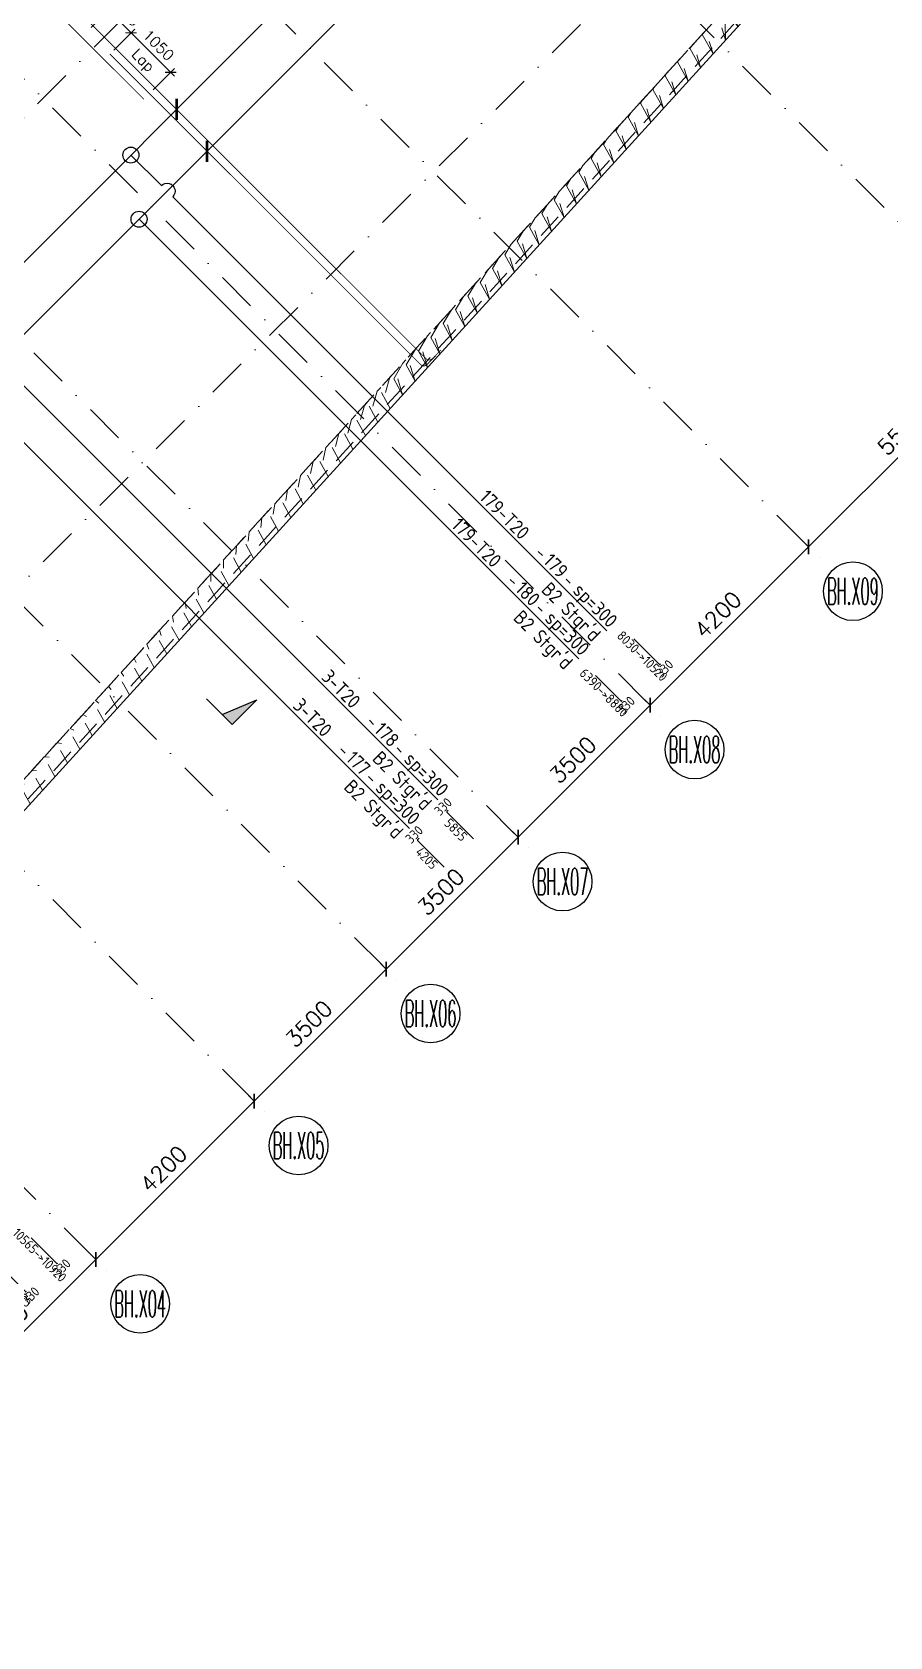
# Model space of a CAD drawing. Extents: x 660761725 to 1323371458, y 2734871439 to 5470067957.
# Drawn here: x 661473717 to 661489800, y 2735018970 to 2735049067 of the extents above; entities that cross this region are included whole.
import ezdxf
from ezdxf.enums import TextEntityAlignment as Align

# ---------------------------------------------------------------- set-up
doc = ezdxf.new("R2010")
doc.units = 0
for name, pattern in [('AXES', [1.95, 1.2, -0.25, 0.25, -0.25]), ('Hidden', [714.375, 476.25, -238.125]), ('sbp_axis_short', [10, 5, -2.5, 0, -2.5])]:
    doc.linetypes.add(name, pattern=pattern)
doc.layers.add('A-DETL', color=5, linetype='Continuous', lineweight=9, true_color=0x0000ff)
for name, color, linetype, lineweight in [('A-FLOR-PATT', 7, 'Continuous', 15), ('A-ROOF', 7, 'Continuous', 15), ('S-GRID', 7, 'Continuous', 9), ('S-GRID-IDEN', 7, 'Continuous', 13)]:
    doc.layers.add(name, color=color, linetype=linetype, lineweight=lineweight)
for name, color, linetype in [('S-AXIS', 20, 'AXES'), ('S-DIMO', 100, 'Continuous'), ('S-RBAR-T16', 201, 'Continuous'), ('S-RBAR-T20', 10, 'Continuous'), ('S-RDIMO', 8, 'Continuous'), ('S-RSYMB', 7, 'Continuous'), ('S-SCEL-INDT', 222, 'Continuous'), ('S-SIMPLETEXT', 7, 'Continuous')]:
    doc.layers.add(name, color=color, linetype=linetype)
doc.styles.add('ARMACAD', font='isocp.shx')
doc.styles.add('ROMANS', font='romans.shx')
doc.styles.add('ROMANT', font='romant')
doc.dimstyles.new('S-DIMI-100', dxfattribs={"dimscale": 100, "dimtxt": 2, "dimasz": 1.5, "dimexe": 1, "dimexo": 1, "dimgap": 1, "dimtad": 1, "dimdec": 0, "dimzin": 12, "dimdsep": 46, "dimtxsty": 'ROMANS', "dimblk": 'ARCHTICK', "dimcen": 0.09, "dimdle": 1, "dimclrd": 8, "dimclre": 8, "dimclrt": 4, "dimadec": 0, "dimazin": 3, "dimtfac": 1, "dimtdec": 0, "dimtix": 1, "dimtmove": 1, "dimatfit": 3, "dimtolj": 1, "dimtzin": 0, "dimarcsym": 0})
doc.dimstyles.new('S-DIMO-100', dxfattribs={"dimscale": 100, "dimtxt": 3, "dimasz": 2, "dimexe": 1.5, "dimexo": 1.5, "dimgap": 1.5, "dimtad": 1, "dimdec": 0, "dimzin": 12, "dimdsep": 46, "dimtxsty": 'ROMANS', "dimblk": 'ARCHTICK', "dimcen": 0.09, "dimdle": 1.5, "dimclrd": 8, "dimclre": 8, "dimclrt": 4, "dimadec": 0, "dimazin": 3, "dimtfac": 1, "dimtdec": 0, "dimtix": 1, "dimtmove": 1, "dimatfit": 3, "dimfxl": 1, "dimtolj": 1, "dimtzin": 0, "dimarcsym": 0})
pattern_1 = [(74.99999999999999, (0, 0), (-153.3407249233896, 41.08752341002518), [])]

# ---------------------------------------------------------------- blocks, each defined once
blk = doc.blocks.new('_ARCHTICK')
at = {"color": 0, "linetype": 'ByBlock', "const_width": 0.15}
blk.add_lwpolyline([(-0.5, -0.5), (0.5, 0.5)], dxfattribs=at)
blk = doc.blocks.new('*D106')
at = {"layer": 'S-DIMO', "color": 8, "lineweight": -2, "transparency": 16777216}
for p, q in [((662670865.278712, 2734539714.304279), (662666763.37868, 2734535612.214072)), ((662670753.1495123, 2734539614.301164), (662670653.146678, 2734539714.299362)), ((662666863.2801453, 2734535724.444356), (662666763.3737628, 2734535824.346107))]:
    blk.add_line(p, q, dxfattribs=at)
at = {"layer": 'S-DIMO', "color": 8, "lineweight": -2, "transparency": 16777216, "xscale": 200, "yscale": 200, "zscale": 200}
for p, rotation in [((662670759.2151537, 2734539608.235803), 45.00132815847456), ((662666869.4422386, 2734535718.282548), 225.0013281584746)]:
    blk.add_blockref('_ARCHTICK', p, dxfattribs=dict(at, rotation=rotation))
at = {"layer": 'S-DIMO', "color": 4, "transparency": 16777216, "insert": (662668602.1917437, 2734537875.386292), "char_height": 300, "width": 199.5440968434552, "attachment_point": 5, "rotation": 45.00132815847457, "style": 'ROMANS'}
blk.add_mtext('\\A1;5501', dxfattribs=at)
blk = doc.blocks.new('*D107')
at = {"layer": 'S-DIMO', "color": 8, "lineweight": -2, "transparency": 16777216}
for p, q in [((662666975.5054024, 2734535824.351418), (662663793.5986494, 2734532642.297144)), ((662666863.2801453, 2734535724.444356), (662666763.3733683, 2734535824.346501)), ((662663893.431664, 2734532754.595875), (662663793.5937319, 2734532854.429178))]:
    blk.add_line(p, q, dxfattribs=at)
at = {"layer": 'S-DIMO', "color": 8, "lineweight": -2, "transparency": 16777216, "xscale": 200, "yscale": 200, "zscale": 200}
for p, rotation in [((662666869.4418441, 2734535718.282943), 45.00132815847456), ((662663899.6622077, 2734532748.36562), 225.0013281584746)]:
    blk.add_blockref('_ARCHTICK', p, dxfattribs=dict(at, rotation=rotation))
at = {"layer": 'S-DIMO', "color": 4, "transparency": 16777216, "insert": (662665172.4150739, 2734534445.451398), "char_height": 300, "width": 199.5440968434552, "attachment_point": 5, "rotation": 45.00132815847457, "style": 'ROMANS'}
blk.add_mtext('\\A1;4200', dxfattribs=at)
blk = doc.blocks.new('*D108')
at = {"layer": 'S-DIMO', "color": 8, "lineweight": -2, "transparency": 16777216}
for p, q in [((662664005.7254373, 2734532854.434425), (662661318.7819568, 2734530167.366371)), ((662663893.431664, 2734532754.595875), (662663793.5934029, 2734532854.429507)), ((662661418.55793, 2734530279.72214), (662661318.7770395, 2734530379.498405))]:
    blk.add_line(p, q, dxfattribs=at)
at = {"layer": 'S-DIMO', "color": 8, "lineweight": -2, "transparency": 16777216, "xscale": 200, "yscale": 200, "zscale": 200}
for p, rotation in [((662663899.6618787, 2734532748.365949), 45.00132815847456), ((662661424.8455154, 2734530273.434847), 225.0013281584746)]:
    blk.add_blockref('_ARCHTICK', p, dxfattribs=dict(at, rotation=rotation))
at = {"layer": 'S-DIMO', "color": 4, "transparency": 16777216, "insert": (662662450.1167449, 2734531723.027515), "char_height": 300, "width": 199.5440968434552, "attachment_point": 5, "rotation": 45.00132815847457, "style": 'ROMANS'}
blk.add_mtext('\\A1;3500', dxfattribs=at)
blk = doc.blocks.new('*D109')
at = {"layer": 'S-DIMO', "color": 8, "lineweight": -2, "transparency": 16777216}
for p, q in [((662661530.908745, 2734530379.503651), (662658843.9652648, 2734527692.435597)), ((662661418.55793, 2734530279.72214), (662661318.7767109, 2734530379.498734)), ((662658943.6841958, 2734527804.848407), (662658843.9603475, 2734527904.567632))]:
    blk.add_line(p, q, dxfattribs=at)
at = {"layer": 'S-DIMO', "color": 8, "lineweight": -2, "transparency": 16777216, "xscale": 200, "yscale": 200, "zscale": 200}
for p, rotation in [((662661424.8451867, 2734530273.435175), 45.00132815847456), ((662658950.0288234, 2734527798.504073), 225.0013281584746)]:
    blk.add_blockref('_ARCHTICK', p, dxfattribs=dict(at, rotation=rotation))
at = {"layer": 'S-DIMO', "color": 4, "transparency": 16777216, "insert": (662659975.300053, 2734529248.096741), "char_height": 300, "width": 199.5440968434552, "attachment_point": 5, "rotation": 45.00132815847457, "style": 'ROMANS'}
blk.add_mtext('\\A1;3500', dxfattribs=at)
blk = doc.blocks.new('*D110')
at = {"layer": 'S-DIMO', "color": 8, "lineweight": -2, "transparency": 16777216}
for p, q in [((662659056.0920541, 2734527904.572876), (662656369.1485739, 2734525217.504823)), ((662658943.6841958, 2734527804.848407), (662658843.96002, 2734527904.567959)), ((662656468.8104615, 2734525329.974672), (662656369.1436564, 2734525429.636857))]:
    blk.add_line(p, q, dxfattribs=at)
at = {"layer": 'S-DIMO', "color": 8, "lineweight": -2, "transparency": 16777216, "xscale": 200, "yscale": 200, "zscale": 200}
for p, rotation in [((662658950.0284958, 2734527798.504401), 45.00132815847456), ((662656475.2121322, 2734525323.573298), 225.0013281584746)]:
    blk.add_blockref('_ARCHTICK', p, dxfattribs=dict(at, rotation=rotation))
at = {"layer": 'S-DIMO', "color": 4, "transparency": 16777216, "insert": (662657500.4833618, 2734526773.165967), "char_height": 300, "width": 199.5440968434552, "attachment_point": 5, "rotation": 45.00132815847457, "style": 'ROMANS'}
blk.add_mtext('\\A1;3500', dxfattribs=at)
blk = doc.blocks.new('*D111')
at = {"layer": 'S-DIMO', "color": 8, "lineweight": -2, "transparency": 16777216}
for p, q in [((662656581.2752955, 2734525429.642169), (662653399.3685427, 2734522247.587895)), ((662656468.8104615, 2734525329.974672), (662656369.1432611, 2734525429.637252)), ((662653498.9619807, 2734522360.126192), (662653399.3636252, 2734522459.71993))]:
    blk.add_line(p, q, dxfattribs=at)
at = {"layer": 'S-DIMO', "color": 8, "lineweight": -2, "transparency": 16777216, "xscale": 200, "yscale": 200, "zscale": 200}
for p, rotation in [((662656475.2117369, 2734525323.573694), 45.00132815847456), ((662653505.432101, 2734522353.656371), 225.0013281584746)]:
    blk.add_blockref('_ARCHTICK', p, dxfattribs=dict(at, rotation=rotation))
at = {"layer": 'S-DIMO', "color": 4, "transparency": 16777216, "insert": (662654778.1849672, 2734524050.74215), "char_height": 300, "width": 199.5440968434552, "attachment_point": 5, "rotation": 45.00132815847457, "style": 'ROMANS'}
blk.add_mtext('\\A1;4200', dxfattribs=at)
blk = doc.blocks.new('*D112')
at = {"layer": 'S-DIMO', "color": 8, "lineweight": -2, "transparency": 16777216}
for p, q in [((662653611.4952661, 2734522459.725241), (662650429.5885128, 2734519277.670966)), ((662653498.9619807, 2734522360.126192), (662653399.3632317, 2734522459.720323)), ((662650529.1134998, 2734519390.27771), (662650429.5835955, 2734519489.803))]:
    blk.add_line(p, q, dxfattribs=at)
at = {"layer": 'S-DIMO', "color": 8, "lineweight": -2, "transparency": 16777216, "xscale": 200, "yscale": 200, "zscale": 200}
for p, rotation in [((662653505.4317075, 2734522353.656765), 45.00132815847456), ((662650535.6520714, 2734519383.739442), 225.0013281584746)]:
    blk.add_blockref('_ARCHTICK', p, dxfattribs=dict(at, rotation=rotation))
at = {"layer": 'S-DIMO', "color": 4, "transparency": 16777216, "insert": (662651808.4049373, 2734521080.825221), "char_height": 300, "width": 199.5440968434552, "attachment_point": 5, "rotation": 45.00132815847457, "style": 'ROMANS'}
blk.add_mtext('\\A1;4200', dxfattribs=at)
blk = doc.blocks.new('*U1142')
at = {"layer": 'S-AXIS', "color": 3, "linetype": 'Continuous'}
blk.add_circle((0, 5.5), 5.5, dxfattribs=at)
at = {"layer": 'S-AXIS', "color": 3, "linetype": 'Continuous', "ltscale": 0.5, "style": 'ROMANT', "width": 0.4, "flags": 8}
blk.add_attdef('A', text='', height=5, dxfattribs=at).set_placement((0, 5.5), align=Align.MIDDLE_CENTER)
blk = doc.blocks.new('*U1141')
at = {"layer": 'S-SCEL-INDT'}
blk.add_line((-1.598034076772778e-05, -9.017526509425661), (-4.236298395894313e-05, 0), dxfattribs=at)
blk.add_lwpolyline([(-1.598034251388655e-05, -9.017526509426535), (-2.729673832266011e-05, -5.517526509764139), (8.74998401881464, -9.017498218424205), (-1.598034251388655e-05, -9.017526509426535)], dxfattribs=at)
blk.add_solid([(8.749984018815223, -9.017498218424496), (-1.598034076772778e-05, -9.017526509423043), (4.374978361036412, -7.267512364094754), (-2.729674239717861e-05, -5.517526509763265)], dxfattribs=at)
blk = doc.blocks.new('I am… Limitless.')
at = {"layer": 'S-SCEL-INDT', "xscale": 75.00000000000088, "yscale": 75.00000000000088, "zscale": 75.00000000000088, "rotation": 44.999843533023}
blk.add_blockref('*U1141', (662368372.2272542, 2734532864.760094), dxfattribs=at)
blk = doc.blocks.new('I am… Atomic.')
at = {"layer": 'A-FLOR-PATT', "transparency": 33554600}
h = blk.add_hatch(dxfattribs=at)
h.set_pattern_fill('ANSI31', color=8, scale=50, angle=30, style=0)
h.set_pattern_definition(pattern_1)
edge = h.paths.add_edge_path()
edge.add_line((662389967.6433319, 2734579123.010657), (662390007.8012236, 2734579503.468677))
edge.add_line((662342114.705975, 2734544592.546931), (662390007.8012234, 2734579503.468677))
edge.add_line((662363195.8073889, 2734559608.047176), (662389967.7690635, 2734579123.040917))
edge.add_line((662362417.6524743, 2734559040.823584), (662363719.8899552, 2734559990.06879))
edge.add_line((662346720.4841449, 2734547598.623516), (662362783.6519626, 2734559307.613063))
edge.add_line((662345821.5310795, 2734546943.346041), (662347578.010761, 2734548223.703842))
edge.add_line((662342292.6126368, 2734544370.997322), (662346307.4227723, 2734547297.529027))
edge.add_line((662325865.2845687, 2734528370.671522), (662342114.6925843, 2734544592.5523))
edge.add_line((662340490.7204528, 2734542572.157625), (662342149.9785906, 2734544228.604904))
edge.add_line((662339422.0417168, 2734541505.28928), (662341320.3495216, 2734543400.381265))
edge.add_line((662336597.6306283, 2734538685.662872), (662340136.8031961, 2734542218.839921))
edge.add_line((662332705.8949801, 2734534800.520002), (662336243.7133716, 2734538332.345168))
edge.add_line((662332253.0745114, 2734534348.466631), (662332782.9359009, 2734534877.430412))
edge.add_line((662326312.3910785, 2734528417.846987), (662332351.9776915, 2734534447.202265))
edge.add_line((662325865.2845687, 2734528370.671522), (662326312.3910785, 2734528417.846987))
h = blk.add_hatch(dxfattribs=at)
h.set_pattern_fill('ANSI31', color=8, scale=50, angle=30, style=0)
h.set_pattern_definition(pattern_1)
edge = h.paths.add_edge_path()
edge.add_line((662389967.6433319, 2734579123.010657), (662390007.8012236, 2734579503.468677))
edge.add_line((662390178.8400514, 2734578972.951882), (662393574.2351673, 2734576558.543434))
edge.add_line((662390389.9110394, 2734578822.862847), (662389967.7690635, 2734579123.040917))
edge.add_line((662401600.1085552, 2734571260.373601), (662390007.8012234, 2734579503.468677))
edge.add_line((662401045.2346829, 2734570742.112331), (662400996.5411683, 2734571280.666277))
edge.add_line((662400996.5411683, 2734571280.666277), (662391834.41239, 2734577795.702194))
edge.add_line((662401631.7932035, 2734570909.939), (662401600.1085552, 2734571260.373601))
edge.add_line((662398386.0115408, 2734568087.393885), (662401045.2346829, 2734570742.112331))
edge.add_line((662378065.801715, 2734545768.423274), (662383150.2610395, 2734551353.010825))
edge.add_line((662383150.2610395, 2734551353.010825), (662388234.7203641, 2734556937.598375))
edge.add_line((662388234.7203641, 2734556937.598375), (662393319.1796887, 2734562522.185926))
edge.add_line((662393319.1796887, 2734562522.185926), (662398403.6390133, 2734568106.773477))
edge.add_line((662377177.0145457, 2734544792.211362), (662378389.7704264, 2734546124.258873))
edge.add_line((662345219.5168241, 2734509691.243385), (662350637.7770958, 2734515642.46591))
edge.add_line((662350637.7770958, 2734515642.46591), (662356056.0373675, 2734521593.688435))
edge.add_line((662356056.0373675, 2734521593.688435), (662361474.2976393, 2734527544.91096))
edge.add_line((662361474.2976393, 2734527544.91096), (662366892.5579109, 2734533496.133485))
edge.add_line((662366892.5579109, 2734533496.133485), (662372310.8181826, 2734539447.35601))
edge.add_line((662372310.8181826, 2734539447.35601), (662377729.0784543, 2734545398.578536))
edge.add_line((662345267.5598451, 2734509156.384884), (662400082.3408674, 2734569362.972085))
edge.add_line((662401418.6805061, 2734570690.601139), (662400941.3227103, 2734570214.051982))
edge.add_line((662400082.3408674, 2734569362.972085), (662401631.7932035, 2734570909.939))
h = blk.add_hatch(dxfattribs=at)
h.set_pattern_fill('ANSI31', color=8, scale=50, angle=30, style=0)
h.set_pattern_definition(pattern_1)
edge = h.paths.add_edge_path()
edge.add_line((662345468.2720397, 2734510142.524049), (662345661.1307589, 2734509588.669044))
edge.add_line((662345219.5168241, 2734509691.243385), (662350637.7770958, 2734515642.46591))
edge.add_line((662350637.7770958, 2734515642.46591), (662356056.0373675, 2734521593.688435))
edge.add_line((662356056.0373675, 2734521593.688435), (662361474.2976393, 2734527544.91096))
edge.add_line((662361474.2976393, 2734527544.91096), (662366892.5579109, 2734533496.133485))
edge.add_line((662366892.5579109, 2734533496.133485), (662372310.8181826, 2734539447.35601))
edge.add_line((662372310.8181826, 2734539447.35601), (662377729.0784543, 2734545398.578536))
edge.add_line((662345267.5598451, 2734509156.384884), (662400082.3408674, 2734569362.972085))
at = {"layer": 'A-DETL', "color": 8, "linetype": 'Hidden', "lineweight": 9}
blk.add_line((662399013.4511831, 2734568320.204953), (662345232.817815, 2734509249.488402), dxfattribs=at)
at = {"layer": 'A-DETL', "color": 8, "linetype": 'Hidden', "lineweight": 9, "flags": 128}
blk.add_lwpolyline([(662345219.5168241, 2734509691.243385), (662350637.7770958, 2734515642.46591), (662356056.0373675, 2734521593.688435), (662361474.2976393, 2734527544.91096), (662366892.5579109, 2734533496.133485), (662372310.8181826, 2734539447.35601), (662377729.0784543, 2734545398.578536)], dxfattribs=at)
at = {"layer": 'A-ROOF', "color": 8, "lineweight": 13}
blk.add_line((662345267.5598451, 2734509156.384884), (662400082.3408674, 2734569362.972085), dxfattribs=at)
blk = doc.blocks.new('*D239')
at = {"layer": 'S-RBAR-T16', "color": 8, "lineweight": -2, "transparency": 16777216}
for p, q in [((661475246.5370092, 2735048726.868197), (661475644.3356192, 2735049124.666539)), ((661476386.7975144, 2735048240.782739), (661475502.9142628, 2735049124.666587)), ((661475988.9992032, 2735047984.406005), (661476386.7975624, 2735048382.204095))]:
    blk.add_line(p, q, dxfattribs=at)
at = {"layer": 'S-RBAR-T16', "color": 8, "lineweight": -2, "transparency": 16777216, "xscale": 150, "yscale": 150, "zscale": 150}
for p, rotation in [((661475573.624917, 2735049053.955885), 134.9999806813077), ((661476316.0868602, 2735048311.493441), 314.9999806813076)]:
    blk.add_blockref('_ARCHTICK', p, dxfattribs=dict(at, rotation=rotation))
at = {"layer": 'S-RBAR-T16', "color": 4, "transparency": 16777216, "char_height": 200, "attachment_point": 5, "rotation": 314.9999806813077, "style": 'ROMANS'}
for s, insert in [('\\A1;1050', (661476086.2772924, 2735048824.145972)), ('\\A1;Lap', (661475779.8642505, 2735048517.733137))]:
    blk.add_mtext(s, dxfattribs=dict(at, insert=insert))
blk = doc.blocks.new('*D241')
at = {"layer": 'S-RBAR-T16', "color": 8, "lineweight": -2, "transparency": 16777216}
for p, q in [((661474822.2729404, 2735049151.132265), (661475220.0715501, 2735049548.930606)), ((661475149.3608482, 2735049478.219952), (661475043.2948667, 2735049584.286005)), ((661475573.6247733, 2735049053.955741), (661475149.3608482, 2735049478.219952)), ((661475246.5370092, 2735048726.868197), (661475644.3354752, 2735049124.666395)), ((661475573.6247733, 2735049053.955741), (661475679.6907548, 2735048947.889688))]:
    blk.add_line(p, q, dxfattribs=at)
at = {"layer": 'S-RBAR-T16', "color": 8, "lineweight": -2, "transparency": 16777216, "xscale": 150, "yscale": 150, "zscale": 150}
for p, rotation in [((661475149.3608482, 2735049478.219952), 314.9999806813076), ((661475573.6247733, 2735049053.955741), 134.9999806813077)]:
    blk.add_blockref('_ARCHTICK', p, dxfattribs=dict(at, rotation=rotation))
at = {"layer": 'S-RBAR-T16', "color": 4, "transparency": 16777216, "insert": (661475502.9142145, 2735049407.509155), "char_height": 200, "attachment_point": 5, "rotation": 314.9999806813077, "style": 'ROMANS'}
blk.add_mtext('\\A1;600', dxfattribs=at)
blk = doc.blocks.new('*U508', base_point=(661471250.5687395, 2735024311.414931))
at = {"layer": 'S-RSYMB'}
blk.add_lwpolyline([(661471013.2200438, 2735024551.779836), (661471492.0852644, 2735024072.92514, 0.4142135623730951), (661471501.1393564, 2735024072.92524), (661471513.2200438, 2735024085.006192)], format="xyb", dxfattribs=at)
at = {"layer": 'S-RSYMB', "style": 'ARMACAD'}
for tag, rotation, p in [('D0', 315.0006296477282, (661471171.3362678, 2735024231.034314)), ('D1', 45.00062963081466, (661471588.4978734, 2735023997.64933))]:
    blk.add_attdef(tag, text='', height=180, rotation=rotation, dxfattribs=at).set_placement(p, align=Align.MIDDLE_CENTER)
blk = doc.blocks.new('*U509', base_point=(661476705.7205155, 2735029766.566387))
at = {"layer": 'S-RSYMB'}
blk.add_lwpolyline([(661476467.4877918, 2735030008.341605), (661476949.4466358, 2735029526.391817, 0.4142135623730951), (661476957.1754194, 2735029526.391889), (661476967.4877918, 2735029536.704455)], format="xyb", dxfattribs=at)
at = {"layer": 'S-RSYMB', "style": 'ARMACAD'}
for tag, rotation, p in [('D0', 315.0005382611636, (661476627.150698, 2735029686.048667)), ('D1', 45.00053829470738, (661477043.6496494, 2735029450.231656))]:
    blk.add_attdef(tag, text='', height=180, rotation=rotation, dxfattribs=at).set_placement(p, align=Align.MIDDLE_CENTER)
blk = doc.blocks.new('cadf_10')
at = {"color": 1}
for p, q in [((-4.158496580606208, 1.201089783226742), (-5.644468778018359, 1.201089783226742)), ((4.158496580606207, 1.201089783226742), (5.644468778018359, 1.201089783226742))]:
    blk.add_line(p, q, dxfattribs=at)
at = {"style": 'ARMACAD'}
for tag, p in [('$COM1', (-10.93526643674234, 2.542619974829577)), ('$COM2', (-9.757982686735758, -5.302973364669228))]:
    blk.add_attdef(tag, text='', height=3.5, dxfattribs=at).set_placement(p, align=Align.BOTTOM_RIGHT)
at = {"color": 1, "style": 'ARMACAD'}
blk.add_attdef('$NUM', text='', height=3.5, dxfattribs=at).set_placement((0, 0), align=Align.CENTER)
blk = doc.blocks.new('*U510', base_point=(661481697.795132, 2735034758.640711))
at = {"layer": 'S-RSYMB'}
blk.add_lwpolyline([(661481730.0821631, 2735035030.925692), (661481702.1333784, 2735035002.977679, 0.4142135623730951), (661481702.133089, 2735034982.031471), (661482197.795132, 2735034486.355731)], format="xyb", dxfattribs=at)
at = {"layer": 'S-RSYMB', "style": 'ARMACAD'}
for tag, rotation, p in [('D0', 44.99920830914002, (661481634.7916145, 2735035098.270089)), ('D1', 314.9992083318105, (661481868.6457071, 2735034652.877445))]:
    blk.add_attdef(tag, text='', height=180, rotation=rotation, dxfattribs=at).set_placement(p, align=Align.MIDDLE_CENTER)
blk = doc.blocks.new('*U511', base_point=(661483385.6856995, 2735036446.531179))
at = {"layer": 'S-RSYMB'}
blk.add_lwpolyline([(661483408.7743341, 2735036712.46926), (661483388.7880034, 2735036692.483482, 0.4142135623730951), (661483388.7877965, 2735036677.504733), (661483885.6856995, 2735036180.593098)], format="xyb", dxfattribs=at)
at = {"layer": 'S-RSYMB', "style": 'ARMACAD'}
for tag, rotation, p in [('D0', 44.99920830914002, (661483317.4650124, 2735036783.794775)), ('D1', 314.9992083351341, (661483555.9183446, 2735036347.732759))]:
    blk.add_attdef(tag, text='', height=180, rotation=rotation, dxfattribs=at).set_placement(p, align=Align.MIDDLE_CENTER)
blk = doc.blocks.new('cadf_04')
at = {"color": 8, "const_width": 0.5000000000000002}
blk.add_lwpolyline([(1.414213560521603, 1.414213564246893), (-1.414213556796312, -1.414213556796312)], dxfattribs=at)
blk = doc.blocks.new('*U512', base_point=(661514879.3391867, 2735067940.182818))
at = {"layer": 'S-RSYMB'}
blk.add_lwpolyline([(661514641.294988, 2735068181.657486), (661515122.594195, 2735067700.367322, 0.4142135623730951), (661515130.6055654, 2735067700.367397), (661515141.294988, 2735067711.057021)], format="xyb", dxfattribs=at)
at = {"layer": 'S-RSYMB', "style": 'ARMACAD'}
for tag, rotation, p in [('D0', 315.0005382606881, (661514800.6280756, 2735067859.69436)), ('D1', 45.00053829470738, (661515217.2683206, 2735067624.395693))]:
    blk.add_attdef(tag, text='', height=180, rotation=rotation, dxfattribs=at).set_placement(p, align=Align.MIDDLE_CENTER)
blk = doc.blocks.new('*U513', base_point=(661477222.6699227, 2735030283.515764))
at = {"layer": 'S-RSYMB'}
blk.add_lwpolyline([(661476985.5815833, 2735030523.465605), (661477463.5358334, 2735030045.52186, 0.4142135623730951), (661477472.9801831, 2735030045.521964), (661477485.5815833, 2735030058.123641)], format="xyb", dxfattribs=at)
at = {"layer": 'S-RSYMB', "style": 'ARMACAD'}
for tag, rotation, p in [('D0', 315.0006296473905, (661477143.2423221, 2735030203.175559)), ('D1', 45.00062963081466, (661477560.5990566, 2735029970.506416))]:
    blk.add_attdef(tag, text='', height=180, rotation=rotation, dxfattribs=at).set_placement(p, align=Align.MIDDLE_CENTER)
blk = doc.blocks.new('I am… All Range.')
at = {"layer": 'S-GRID', "color": 8, "linetype": 'sbp_axis_short', "lineweight": 13, "ltscale": 150}
for p, q in [((662622712.44625, 2734514326.959595), (662688816.0170653, 2734580430.53041)), ((662627061.1529542, 2734509978.252891), (662693164.7237693, 2734576081.823706)), ((662638694.7375193, 2734563892.988339), (662667314.0845935, 2734535273.641264)), ((662648660.6112016, 2734561705.974301), (662671204.6017749, 2734539163.067255)), ((662635724.8890384, 2734560923.139858), (662664344.2237372, 2734532303.805159)), ((662633250.0153042, 2734558448.266124), (662661869.4970862, 2734529828.784341)), ((662630775.1415697, 2734555973.392389), (662659394.7554803, 2734527353.778479)), ((662628300.2678357, 2734553498.518655), (662656919.881746, 2734524878.904745)), ((662625330.4193549, 2734550528.670175), (662653950.0332651, 2734521909.056264))]:
    blk.add_line(p, q, dxfattribs=at)
at = {"layer": 'S-GRID-IDEN', "color": 9}
ref = blk.add_blockref('*U1142', (662667703.0011817, 2734534334.740394), dxfattribs=dict(at, xscale=100.0000000000075, yscale=100, zscale=100.0000000000028, rotation=359.9999999381469))
ref.add_attrib('A', 'BH.X09', dxfattribs={"layer": 'S-AXIS', "color": 3, "linetype": 'Continuous', "ltscale": 0.5, "height": 499.9999999999999, "rotation": 359.9999999381469, "style": 'ROMANT', "width": 0.4000000000000299}).set_placement((662667703.0011823, 2734534884.740393), align=Align.MIDDLE_CENTER)
ref = blk.add_blockref('*U1142', (662664733.1403254, 2734531364.904288), dxfattribs=dict(at, xscale=100.0000000000075, yscale=100, zscale=100.0000000000028, rotation=359.9999999381469))
ref.add_attrib('A', 'BH.X08', dxfattribs={"layer": 'S-AXIS', "color": 3, "linetype": 'Continuous', "ltscale": 0.5, "height": 499.9999999999999, "rotation": 359.9999999381469, "style": 'ROMANT', "width": 0.4000000000000299}).set_placement((662664733.140326, 2734531914.904288), align=Align.MIDDLE_CENTER)
ref = blk.add_blockref('*U1142', (662662258.4136744, 2734528889.883471), dxfattribs=dict(at, xscale=100.0000000000075, yscale=100, zscale=100.0000000000028, rotation=359.9999999381469))
ref.add_attrib('A', 'BH.X07', dxfattribs={"layer": 'S-AXIS', "color": 3, "linetype": 'Continuous', "ltscale": 0.5, "height": 499.9999999999999, "rotation": 359.9999999381469, "style": 'ROMANT', "width": 0.4000000000000299}).set_placement((662662258.413675, 2734529439.883471), align=Align.MIDDLE_CENTER)
ref = blk.add_blockref('*U1142', (662659783.6720685, 2734526414.877609), dxfattribs=dict(at, xscale=100.0000000000075, yscale=100, zscale=100.0000000000028, rotation=359.9999999381469))
ref.add_attrib('A', 'BH.X06', dxfattribs={"layer": 'S-AXIS', "color": 3, "linetype": 'Continuous', "ltscale": 0.5, "height": 499.9999999999999, "rotation": 359.9999999381469, "style": 'ROMANT', "width": 0.4000000000000299}).set_placement((662659783.6720691, 2734526964.877608), align=Align.MIDDLE_CENTER)
ref = blk.add_blockref('*U1142', (662657308.7983342, 2734523940.003874), dxfattribs=dict(at, xscale=100.0000000000075, yscale=100, zscale=100.0000000000028, rotation=359.9999999381469))
ref.add_attrib('A', 'BH.X05', dxfattribs={"layer": 'S-AXIS', "color": 3, "linetype": 'Continuous', "ltscale": 0.5, "height": 499.9999999999999, "rotation": 359.9999999381469, "style": 'ROMANT', "width": 0.4000000000000299}).set_placement((662657308.7983348, 2734524490.003874), align=Align.MIDDLE_CENTER)
ref = blk.add_blockref('*U1142', (662654338.9498533, 2734520970.155394), dxfattribs=dict(at, xscale=100.0000000000075, yscale=100, zscale=100.0000000000028, rotation=359.9999999381469))
ref.add_attrib('A', 'BH.X04', dxfattribs={"layer": 'S-AXIS', "color": 3, "linetype": 'Continuous', "ltscale": 0.5, "height": 499.9999999999999, "rotation": 359.9999999381469, "style": 'ROMANT', "width": 0.4000000000000299}).set_placement((662654338.9498539, 2734521520.155393), align=Align.MIDDLE_CENTER)
at = {"layer": 'S-DIMO', "color": 3}
for base, p1, p2, picture, middle in [((662666869.4422386, 2734535718.282548), (662670859.2179883, 2734539508.237605), (662666969.3486209, 2734535618.380797), '*D106', (662668602.1917437, 2734537875.386292)), ((662663899.6622077, 2734532748.36562), (662666969.3486209, 2734535618.380797), (662663999.5001398, 2734532648.532316), '*D107', (662665172.4150739, 2734534445.451398)), ((662661424.8455154, 2734530273.434847), (662663999.5001398, 2734532648.532316), (662661524.6264057, 2734530173.658582), '*D108', (662662450.1167449, 2734531723.027515)), ((662658950.0288234, 2734527798.504073), (662661524.6264057, 2734530173.658582), (662659049.7526716, 2734527698.784848), '*D109', (662659975.300053, 2734529248.096741)), ((662656475.2121322, 2734525323.573298), (662659049.7526716, 2734527698.784848), (662656574.8789375, 2734525223.911114), '*D110', (662657500.4833618, 2734526773.165967)), ((662653505.432101, 2734522353.656371), (662656574.8789375, 2734525223.911114), (662653605.0304564, 2734522254.062633), '*D111', (662654778.1849672, 2734524050.74215)), ((662650535.6520714, 2734519383.739442), (662653605.0304564, 2734522254.062633), (662650635.1819755, 2734519284.214152), '*D112', (662651808.4049373, 2734521080.825221))]:
    dim = blk.add_linear_dim(base=base, p1=p1, p2=p2, angle=45.00132815847456, dimstyle='S-DIMO-100', dxfattribs=at)
    dim.commit()
    dim.dimension.update_dxf_attribs({"geometry": picture, "text_midpoint": middle})

msp = doc.modelspace()

# ---------------------------------------------------------------- linework, layer by layer
at = {"layer": 'S-RBAR-T20', "const_width": 16}
msp.add_lwpolyline([(661470367.3288225, 2735053252.771363), (661475812.1302677, 2735047807.819452)], dxfattribs=at)
for points in [[(661474114.9926826, 2735049929.017642), (661481100.283671, 2735042943.857897, 0.4142135623730951), (661481222.9666976, 2735042943.85905), (661481386.6603796, 2735043107.555808)], [(661475175.7017308, 2735048656.274458), (661480999.2347647, 2735042832.869418, 0.4142135623730951), (661481121.9177912, 2735042832.870766), (661481285.6112121, 2735042996.567784)]]:
    msp.add_lwpolyline(points, format="xyb", dxfattribs=at)
at = {"layer": 'S-RDIMO'}
for p, q in [((661468210.1084584, 2735039402.049208), (661505760.4051195, 2735076953.051402)), ((661506332.2648348, 2735076169.154179), (661468782.0280687, 2735038618.092093)), ((661475721.7049569, 2735045557.768574), (661483967.8924487, 2735037311.580598))]:
    msp.add_line(p, q, dxfattribs=at)
for points in [[(661475568.2694883, 2735046760.91754), (661476140.4134369, 2735046188.773558, -1), (661476352.545465, 2735045976.641517), (661484492.7491934, 2735037836.43731)], [(661469578.6521897, 2735046416.406637), (661472295.4535656, 2735043699.605102, -1), (661472507.5855937, 2735043487.473061), (661472973.3840576, 2735043021.67457, -1), (661473185.5160857, 2735042809.542529), (661481325.684917, 2735034669.37322)], [(661469750.9465811, 2735045173.170356), (661471759.9876719, 2735043164.129147, -1), (661471972.1197, 2735042951.997107), (661472437.919018, 2735042486.197761, -1), (661472650.0510461, 2735042274.065721), (661480790.2139766, 2735034133.902313)]]:
    msp.add_lwpolyline(points, format="xyb", dxfattribs=at)
for centre in [(661475568.2694883, 2735046760.91754), (661475721.4204346, 2735045558.053096)]:
    msp.add_circle(centre, 150.000000263009, dxfattribs=at)

# ---------------------------------------------------------------- block references
at = {"layer": 'S-AXIS'}
for name, p in [('I am… All Range.', (-1178594.647812605, 503695.4297404289)), ('I am… Atomic.', (-891384.0282816887, 503695.4297404289)), ('I am… Limitless.', (-891384.0282816887, 503695.4297404289))]:
    msp.add_blockref(name, p, dxfattribs=at)
at = {"layer": 'S-RDIMO', "xscale": 100, "yscale": 100, "zscale": 100}
for p, rotation in [((661476425.9793131, 2735047618.07443), 45.00053826012576), ((661476997.8858185, 2735046834.13042), 225.0006296470823)]:
    msp.add_blockref('cadf_04', p, dxfattribs=dict(at, rotation=rotation))
at = {"layer": 'S-RSYMB'}
for name, p, values in [('*U512', (661485236.6896691, 2735037446.056366, 1e-08), {'D0': '8030->10520', 'D1': '330'}), ('*U513', (661484517.7780124, 2735036759.269878, 1e-08), {'D0': '6390->8880', 'D1': '330'}), ('*U511', (661481491.7183609, 2735034205.530758, -1e-08), {'D0': '330', 'D1': '5855'}), ('*U510', (661480944.5924699, 2735033679.342068, -1e-08), {'D0': '330', 'D1': '4205'}), ('*U509', (661473936.6833917, 2735026211.920027, 1e-08), {'D0': '10565->10920', 'D1': '330'}), ('*U508', (661473351.4398199, 2735025683.507318, 1e-08), {'D0': '8920->9275', 'D1': '330'})]:
    msp.add_blockref(name, p, dxfattribs=at).add_auto_attribs(values)
at = {"layer": 'S-SIMPLETEXT'}
ref = msp.add_blockref('cadf_10', (661483443.1599561, 2735038965.576125), dxfattribs=dict(at, xscale=74.99999998083516, yscale=75, zscale=75, rotation=314.9999983257133))
ref.add_attrib('$NUM', '179', dxfattribs={"color": 1, "height": 262.5, "rotation": 315, "style": 'ARMACAD', "flags": 2}).set_placement((661483443.1599561, 2735038965.576125), align=Align.CENTER)
ref.add_attrib('$COM1', '179-T20         sp=300', dxfattribs={"height": 262.5, "rotation": 315, "style": 'ARMACAD', "flags": 2}).set_placement((661484532.5239507, 2735037876.212066), align=Align.RIGHT)
ref = msp.add_blockref('cadf_10', (661482918.3032116, 2735038440.719412), dxfattribs=dict(at, xscale=74.99999998083516, yscale=75, zscale=75, rotation=314.9999983257133))
ref.add_attrib('$NUM', '180', dxfattribs={"color": 1, "height": 262.5, "rotation": 315, "style": 'ARMACAD', "flags": 2}).set_placement((661482918.3032116, 2735038440.719412), align=Align.CENTER)
ref.add_attrib('$COM1', '179-T20         sp=300', dxfattribs={"height": 262.5, "rotation": 315, "style": 'ARMACAD', "flags": 2}).set_placement((661484007.6672063, 2735037351.355354), align=Align.RIGHT)
ref = msp.add_blockref('cadf_10', (661480276.0956799, 2735035798.512034), dxfattribs=dict(at, xscale=74.99999998083516, yscale=75, zscale=75, rotation=314.9999983257133))
ref.add_attrib('$NUM', '178', dxfattribs={"color": 1, "height": 262.5, "rotation": 315, "style": 'ARMACAD', "flags": 2}).set_placement((661480276.0956799, 2735035798.512034), align=Align.CENTER)
ref.add_attrib('$COM1', '3-T20         sp=300', dxfattribs={"height": 262.5, "rotation": 315, "style": 'ARMACAD', "flags": 2}).set_placement((661481365.4596746, 2735034709.147976), align=Align.RIGHT)
ref = msp.add_blockref('cadf_10', (661479740.6247395, 2735035263.041127), dxfattribs=dict(at, xscale=74.99999998083516, yscale=75, zscale=75, rotation=314.9999983257133))
ref.add_attrib('$NUM', '177', dxfattribs={"color": 1, "height": 262.5, "rotation": 315, "style": 'ARMACAD', "flags": 2}).set_placement((661479740.6247395, 2735035263.041127), align=Align.CENTER)
ref.add_attrib('$COM1', '3-T20         sp=300', dxfattribs={"height": 262.5, "rotation": 315, "style": 'ARMACAD', "flags": 2}).set_placement((661480829.9887342, 2735034173.677068), align=Align.RIGHT)

# ---------------------------------------------------------------- texts
at = {"layer": 'S-SIMPLETEXT', "style": 'ARMACAD'}
for p in [(661484219.6720557, 2735037616.486483), (661483694.8153125, 2735037091.629772), (661481052.6077797, 2735034449.422393), (661480517.1368397, 2735033913.951486)]:
    msp.add_text("B2 Stgr'd", height=262.4999999999999, rotation=315, dxfattribs=at).set_placement(p, align=Align.RIGHT)

# ---------------------------------------------------------------- dimensions: what is measured, and where the dimension line sits
at = {"layer": 'S-RBAR-T16'}
dim = msp.add_linear_dim(base=(661475149.3608482, 2735049478.219952), p1=(661475175.8263074, 2735048656.157544), p2=(661474751.5622383, 2735049080.421611), angle=314.9999806813076, dimstyle='S-DIMI-100', dxfattribs=at)
dim.commit()
dim.dimension.update_dxf_attribs({"geometry": '*D241', "text_midpoint": (661475502.9142145, 2735049407.509155)})
dim = msp.add_linear_dim(base=(661475573.624917, 2735049053.955885), p1=(661475918.288501, 2735047913.695351), p2=(661475175.8263074, 2735048656.157544), angle=314.9999806813076, text='<>\\XLap', dimstyle='S-DIMI-100', dxfattribs=at)
dim.commit()
dim.dimension.update_dxf_attribs({"geometry": '*D239', "text_midpoint": (661475944.8558885, 2735048682.724663)})

doc.saveas('drawing.dxf')
